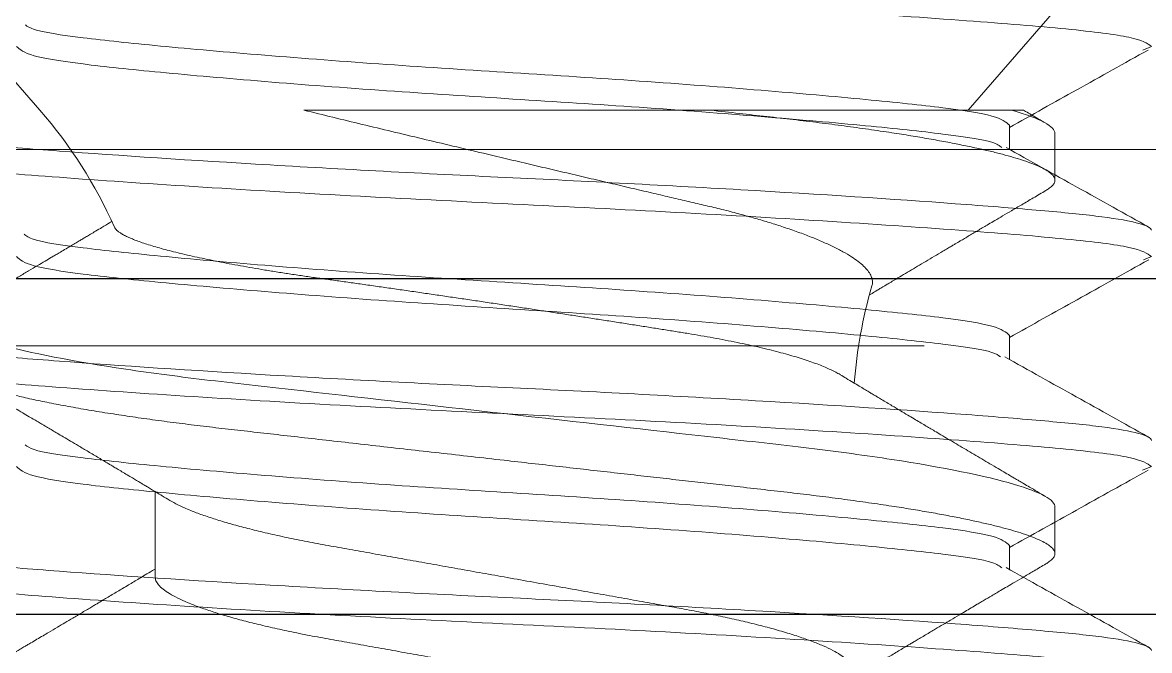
# Model space of a CAD drawing. Extents: x -82 to 113, y -82 to 93.
# Drawn here: x 23.0382 to 23.2059, y 71.4431 to 71.5365 of the extents above; entities that cross this region are included whole.
import ezdxf

# ---------------------------------------------------------------- set-up
doc = ezdxf.new("R2010")
doc.units = 0
doc.header["$MEASUREMENT"] = 0
doc.linetypes.add('HIDDEN', pattern=[0.375, 0.25, -0.125])
doc.linetypes.add('SLD-Solid', pattern=[0])
doc.layers.get('0').update_dxf_attribs({"linetype": 'CONTINUOUS'})
doc.layers.add('Ballons', color=7, linetype='CONTINUOUS')
doc.layers.add('VENT', color=5, linetype='CONTINUOUS')

# ---------------------------------------------------------------- blocks, each defined once
blk = doc.blocks.new('25218')
at = {"color": 7, "linetype": 'HIDDEN', "lineweight": 0}
for p, q in [((-0.1005000000000003, -0.1058338934643217), (0.1005000000000003, -0.1058338934643217)), ((0.4375, -0.1349999999999909), (-0.4375, -0.1349999999999909))]:
    blk.add_line(p, q, dxfattribs=at)
blk = doc.blocks.new('20254')
at = {"color": 7, "linetype": 'SLD-Solid', "lineweight": 15}
for p, q in [((0.1000000006247959, 0.06907132791545223), (0, 0.1559999962080667)), ((0.1694444442299883, 0.05192967135400295), (0.1567369922775583, 0.05192967135400295)), ((0.1000000006247959, -0.07558210228577877), (0.1000000006247959, -0.0307500003983705)), ((0, -0.1559999962080667), (0.1000000006247959, -0.06907132791546644)), ((0.1034722228050526, -0.08200000106232608), (0.1104166671655733, -0.08200000106232608)), ((0.1590277799808462, -0.08200000106232608), (0.1659722243413739, -0.08200000106232608))]:
    blk.add_line(p, q, dxfattribs=at)
for centre, radius, start, end in [((0.1458474334810731, 0.1218127645284284), 0.06988309104872054, 229.0000000000007, 245.9668277087416), ((0.1458474334810731, -0.1218127645284284), 0.06988309104872038, 94.3000504440741, 106.3713630174367)]:
    blk.add_arc(centre, radius, start, end, dxfattribs=at)
for points, knots in [([(0.1297200966707095, 0.08064214008177828), (0.1293911245597528, 0.0800818894969666), (0.1287752759079268, 0.07903307850097008), (0.1279139632269306, 0.07756756013097288), (0.127178537845829, 0.0763169740216938), (0.126567607966102, 0.07527869332658099), (0.1260529647987028, 0.07440446832411851), (0.1255958810670279, 0.07362834833416798), (0.1251589807165701, 0.07288681116268947), (0.1245960000082249, 0.07193165387934641), (0.12391841154475, 0.07078279723064895), (0.1231568584011313, 0.06949264064272143), (0.1224832366970645, 0.06835236111577103), (0.121966777815004, 0.06747875674493287), (0.1215576596033685, 0.06678707275601425), (0.1211729697101021, 0.06613695876437475), (0.1207274652480521, 0.06538448497647664), (0.1202625524729228, 0.0645997078025573), (0.1198353221894806, 0.06387899334139036), (0.1194696425938986, 0.06326244956458993), (0.1191321315306837, 0.06269367333236175), (0.118799720933815, 0.06213375412700373), (0.118418509042904, 0.06149197095717795), (0.1179593745960332, 0.06071946175980258), (0.1173950186076382, 0.05977078661983626), (0.1169204362822782, 0.05897351190756694), (0.1166337177274457, 0.05849268107519379), (0.1165724057414579, 0.05838986005868207)], [0, 0, 0, 0, 0.07541510873743948, 0.1411800316721316, 0.197308230007809, 0.2438103525372884, 0.2810075357948681, 0.3150593046724592, 0.3483590039890247, 0.3809071012733351, 0.4437497777795937, 0.5031716719473438, 0.5547967184642335, 0.5974705719695589, 0.6209638257915961, 0.6480731150332099, 0.6851520742337794, 0.7224627106306096, 0.7539457454996887, 0.7823980736803994, 0.8056647666077295, 0.8307118072439271, 0.857978252018066, 0.892306757470952, 0.9350212568127856, 0.9861049251090881, 1, 1, 1, 1]), ([(0.1312500006247959, 0.08199999999999363), (0.1322523448427617, 0.08199999999999363), (0.1334207363070874, 0.08000430731785002), (0.1358685964673612, 0.07169174763502895), (0.1371412378638084, 0.06538352633729971), (0.1389047226338533, 0.0538845431715913), (0.1394685053064038, 0.04972636773393901), (0.140521836254635, 0.0410537568056526), (0.141011943657837, 0.03654823249938488), (0.1426616169579518, 0.02193872575354305), (0.1438983840016448, 0.01098591681456185), (0.1463793950442209, -0.01098591697844142), (0.1476161620871252, -0.02193872591041668), (0.1492658353852789, -0.03654823263887863), (0.1497559427877206, -0.0410537569385383), (0.1508092737374014, -0.04972636785976192), (0.1513730564105771, -0.05388454329239778), (0.153136541182036, -0.0653835264387368), (0.1544091825787461, -0.0716917477177077), (0.1568570427380394, -0.08000430735916098), (0.158025434197981, -0.08200000001910723), (0.1590277784175242, -0.08200000000000784)], [0, 0, 0, 0, 0.125, 0.125, 0.2499999999999999, 0.2499999999999999, 0.3124999999999999, 0.3124999999999999, 0.3749999999999999, 0.3749999999999999, 0.5, 0.5, 0.625, 0.625, 0.6875, 0.6875, 0.75, 0.75, 0.875, 0.875, 1, 1, 1, 1]), ([(0.1381944446076488, 0.08200000106232608), (0.1383219586947249, 0.08198229965215376), (0.1385784998754929, 0.08194668679736594), (0.1389778171126039, 0.0816565365207822), (0.1393895281134689, 0.08118682310460201), (0.1398134558453847, 0.08051641237561569), (0.1402454623388607, 0.07965238834606225), (0.140684066966891, 0.0785963548702), (0.1411276682490055, 0.07735276135458946), (0.1415773789346133, 0.07591681640739978), (0.1420605407984468, 0.07418804217186903), (0.1425760234635973, 0.07212807562567036), (0.1431217155606248, 0.06970056095977384), (0.1436658536967599, 0.06703371708432826), (0.1442056377674135, 0.06414266984162964), (0.1447383308184698, 0.061044684060235), (0.1452534917385648, 0.05780799335161646), (0.1457492027878118, 0.05446223184257803), (0.1462241219311338, 0.0510355882650515), (0.1466838607089471, 0.04749451478828348), (0.1471285805863474, 0.04385773257926928), (0.1475538369273366, 0.04011903284028051), (0.1479886552646263, 0.03626089678292033), (0.1484404836742215, 0.03226154163412787), (0.1489152258260305, 0.02805661184659414), (0.1494122527399426, 0.0236550975590859), (0.1499300034666078, 0.01906991782816192), (0.1504585971611121, 0.01438868045494246), (0.1509954932370476, 0.00963394306661769), (0.1515379923073539, 0.004829523195709839), (0.1520570384929698, 0.0002329088207346786), (0.1525498526185913, -0.004131520223964458), (0.1530146098210992, -0.008247360783514068), (0.1534758325634584, -0.01233197023189803), (0.1539318265842837, -0.01637026089007065), (0.1543782996202836, -0.0203242353979789), (0.1548138578160092, -0.024181474006852), (0.1552372326291476, -0.02793099409491617), (0.1556498597288609, -0.03158496918946696), (0.1560754115211154, -0.03535442652619736), (0.1565114405616157, -0.03921277869791595), (0.156955432642377, -0.04315670140466921), (0.1574183322285805, -0.04698408662090969), (0.1578980880251351, -0.05070662010537319), (0.1583945365683945, -0.0543055851874783), (0.1588804327679156, -0.05759038117756177), (0.1593519792307632, -0.06056919516952064), (0.1598059854218334, -0.06325533928320226), (0.1602657421646612, -0.06579398664705138), (0.1607295762207741, -0.0681738990651155), (0.1611929533004144, -0.07037175122631822), (0.1616541134374998, -0.07238231238000026), (0.1621113587626866, -0.07420199869875432), (0.1625657923580945, -0.07583702696886974), (0.1630441203903175, -0.07737396540892405), (0.1635434819069346, -0.07876545567606286), (0.1640601105825112, -0.07996106053950314), (0.1645633904871815, -0.08088215965518941), (0.1650508515953035, -0.08153172898833816), (0.1655217975356322, -0.08191560177237989), (0.1659506597714824, -0.08203555309283672), (0.1663562027662593, -0.08193931110295694), (0.166755743002021, -0.08165522235239564), (0.1671379307158247, -0.08123174340930461), (0.1673906130298661, -0.0808123591170613), (0.1675028474928126, -0.080626080267308)], [0, 0, 0, 0, 0.0142273266916945, 0.02862346641462657, 0.04317440161802694, 0.05786505431888877, 0.07267936277322627, 0.08733311026409905, 0.1020729588628486, 0.1168814104620546, 0.1317405157692135, 0.1494697452246007, 0.1672133210563988, 0.1849396751583872, 0.2026174635389274, 0.2202158305119359, 0.2377047593041075, 0.2542703753385422, 0.2706861045319809, 0.2869294627526904, 0.302979413013895, 0.3188294889984375, 0.334770316758597, 0.3509148791299152, 0.3672430299628101, 0.3845217080944535, 0.4019512973362723, 0.4195035764312256, 0.4371490401265677, 0.4548571877327087, 0.4725968473976839, 0.4877708833535756, 0.5029251894350552, 0.5180401891429314, 0.53309661301301, 0.5480756697444048, 0.5626943396307099, 0.5772042483159273, 0.5915895880873402, 0.6058354173539041, 0.6225929034856973, 0.6391851660567348, 0.6559633492424147, 0.6729568979511094, 0.6901418897282127, 0.7074925838846341, 0.7224434931693255, 0.7374775749745714, 0.7525761919760812, 0.7677202441961513, 0.782890183566657, 0.7977954663376507, 0.8126880325579282, 0.827549271387087, 0.8423607965084797, 0.8599031323143308, 0.8773201538542766, 0.8945837653278262, 0.9116674143108509, 0.9285463343576723, 0.9451976790539607, 0.9594250049211643, 0.9738211446440964, 0.9883720798474968, 1, 1, 1, 1]), ([(0.1580598140795431, 0.04973158966309654), (0.1578349106663524, 0.05010483772041141), (0.1574283701884127, 0.05077952932005303), (0.1568799390152762, 0.05169158506591032), (0.1564352471511086, 0.05243189494473199), (0.1560704755856221, 0.05303975529717775), (0.1557604292484172, 0.05355681655422018), (0.1554712700174008, 0.05403932739369566), (0.15516130044184, 0.05455690773830213), (0.1547948423240939, 0.05516923015134978), (0.1543655284080003, 0.05588718841390516), (0.1539127077327009, 0.05664516148971188), (0.1534863441959686, 0.0573594673293627), (0.1531331916451961, 0.05795158518976962), (0.1528308277678576, 0.05845880880214338), (0.152522499926711, 0.05897630738577675), (0.1521521202243861, 0.05959829232419622), (0.1515689721121376, 0.06057827941246785), (0.15081987885101, 0.06183854647805731), (0.1499879925290628, 0.06324001402147417), (0.1492518264395954, 0.06448161024475496), (0.1486265033101972, 0.0655372205321072), (0.1480904784349235, 0.06644276854785858), (0.147630551101237, 0.06722024192865206), (0.1472026917833844, 0.06794385560347393), (0.1468189949650025, 0.06859312268090889), (0.1464401141777643, 0.0692344944131662), (0.1460472264959733, 0.06989983771428854), (0.1455655349506699, 0.07071594859921504), (0.1449945505383567, 0.0716838818697596), (0.1442671209654947, 0.07291778633519641), (0.1433665490270783, 0.07444656569241204), (0.1422762166754552, 0.0762992360938739), (0.1410463851498349, 0.0783908481013782), (0.140180702261361, 0.07986501642386656), (0.1397244558911623, 0.08064195675056851)], [0, 0, 0, 0, 0.03637471181218409, 0.06575174878480071, 0.0888319860300369, 0.1084595669995503, 0.1249247103977125, 0.1391554081491831, 0.1554340131191393, 0.1752871195244207, 0.1987210097255802, 0.2252575059784266, 0.2489890851215295, 0.2681636540436123, 0.2828092082136914, 0.2982791229072436, 0.3184447661580208, 0.3432344098590859, 0.3934654708627606, 0.4408186902418298, 0.4792718001201926, 0.5139493661937665, 0.5432308231025295, 0.5671099397725312, 0.5893520555413982, 0.6133992948081963, 0.6300602018156047, 0.6515308164311729, 0.6778973731507675, 0.7091642824780336, 0.7453363261722683, 0.7974579109714071, 0.8572653095808181, 0.924773626379862, 1, 1, 1, 1]), ([(0.1852758921770885, 0.08064254341046251), (0.1849378091174003, 0.08006677798512385), (0.1842988718428487, 0.07897864895559792), (0.1833954891595724, 0.07744161176034936), (0.1826033089548389, 0.07609462993848126), (0.1819223101434702, 0.07493740805738014), (0.1813524961499837, 0.0739696902885072), (0.1809193656941446, 0.07323442783805945), (0.1806067047333073, 0.07270387542681078), (0.1803853317211548, 0.07232829651209727), (0.1802099175507053, 0.07203075003951653), (0.1800377291010165, 0.07173874072167052), (0.1798383415331841, 0.07140063926173923), (0.1795718916802613, 0.07094892626608384), (0.179193562963448, 0.07030775981705517), (0.1787257969616149, 0.06951538223566445), (0.1782049675117037, 0.06863362561662711), (0.1776031015246673, 0.06761527345668128), (0.1769613493564677, 0.06653026979182641), (0.1762505320721885, 0.0653295418780857), (0.1756633578929083, 0.06433855156659263), (0.175148881679192, 0.06347092079316496), (0.1747171923409709, 0.06274334727534381), (0.1742901460312538, 0.06202405778951459), (0.173901346940994, 0.0613696106423447), (0.1735746577527593, 0.06082001024581984), (0.1732727743374483, 0.06031238353436663), (0.1729412612450787, 0.05975519264923435), (0.1725358498307159, 0.05907421465624907), (0.1720786658393791, 0.05830686859262357), (0.1716103183435678, 0.05752146520681833), (0.1711301568130708, 0.0567169339340694), (0.170649468763969, 0.05591226128326809), (0.1701633028764462, 0.0550992476825769), (0.1696690943568342, 0.05427355906350328), (0.1691192376904169, 0.05335598808197517), (0.1686409112966487, 0.05255851016558211), (0.1683447591311307, 0.05206583906425521), (0.1682629066292094, 0.05192967135400295)], [0, 0, 0, 0, 0.06002702882316004, 0.1134440342300686, 0.1602622926768739, 0.2004902323610279, 0.2341359816777943, 0.2612057049158014, 0.2771957962261815, 0.2894913436298165, 0.3003939151548717, 0.3082426667430428, 0.3199629211095896, 0.335678077477724, 0.3553860871090372, 0.3868838646764904, 0.4183889383499568, 0.4474379428333324, 0.4932109369159211, 0.5316975585341849, 0.5728636699870435, 0.5967475785313846, 0.6223668505205073, 0.6489091731792264, 0.6719398376082364, 0.6907907012871138, 0.7063791061632447, 0.725027103830633, 0.7490701916167135, 0.7776175277984567, 0.8053155013071946, 0.8312658711766304, 0.8618336211385921, 0.8895668393854231, 0.9164134308950829, 0.948329809753282, 0.9857190497369426, 1, 1, 1, 1]), ([(0.1393517481133841, -0.05004361480855835), (0.1393454424798435, -0.05003384123178023), (0.1392181768933938, -0.0498365827052254), (0.1389668289209496, -0.04936771089025171), (0.1385984219337217, -0.04863063332817319), (0.1382253051324511, -0.047788127036128), (0.1378493810122734, -0.04685389219741865), (0.1374703487682964, -0.04582165025391305), (0.1370915997364079, -0.04469978019305643), (0.1367171112975925, -0.0434999590043077), (0.1363484294077182, -0.04222938435327706), (0.1359852499544232, -0.04088969653052743), (0.1356249967413845, -0.03947110224713413), (0.1352656851966998, -0.03796459265448959), (0.1349088996752954, -0.03637392882642132), (0.1345545045328649, -0.03469608150162173), (0.1342057549397282, -0.03294472305408647), (0.1338681324197566, -0.03114812297276615), (0.13354260163851, -0.02931690358309424), (0.133229063722581, -0.02745280079290069), (0.1329214357429436, -0.02553238772608779), (0.1326073345855647, -0.02354719735629374), (0.1322833847860352, -0.02150478117717114), (0.1319521175557981, -0.01940236895173086), (0.1316156693035495, -0.01725754238063359), (0.1312772480660769, -0.01508882959355162), (0.1309383329097997, -0.01290571290476805), (0.1305988919650716, -0.01070766097265619), (0.1302571816816283, -0.008482925641189354), (0.1299114201347749, -0.006219333084317213), (0.1295629939138223, -0.003925259674517179), (0.1292117234697798, -0.001598936296090869), (0.128860691734161, 0.0007397136603799481), (0.1285129634180606, 0.00307039146507293), (0.1281699512641765, 0.005383386080424657), (0.1278313929190347, 0.00768013455413552), (0.1274954918448898, 0.009972731556089798), (0.1271604056189801, 0.0122738002042837), (0.1268275779111363, 0.01457352180581495), (0.1264968714669479, 0.01687290171300049), (0.1261713056142568, 0.01915077303533508), (0.1258557258171322, 0.02137228884522813), (0.1255513146675753, 0.02352903568412046), (0.1252569410580691, 0.02562390367580747), (0.1249708974445554, 0.02768249745857077), (0.1246828846504258, 0.02971518768347892), (0.1243856934564889, 0.03171306230974835), (0.1240817097741811, 0.03367609866347721), (0.1237728513802239, 0.03558690313487034), (0.1234611486485946, 0.03743463242345513), (0.1231479133813593, 0.03921262435537187), (0.1228330986443851, 0.04092283512676431), (0.1225160251010777, 0.04256891971915877), (0.1221950606663853, 0.04415876572380739), (0.1218714864355235, 0.04568415112059654), (0.1215451336248563, 0.04714419506811396), (0.1212188282697895, 0.04852504732362206), (0.1208946644050499, 0.04981781039822408), (0.1205739567105937, 0.0510181155222682), (0.1202564781954152, 0.05212805569392742), (0.1199412965970339, 0.0531502887096309), (0.1196266692825247, 0.05408924359906564), (0.1193139518723285, 0.05493817242746957), (0.1190029823910237, 0.05569506781847622), (0.1186965806537401, 0.05635120125110404), (0.1184073925142286, 0.05688216295546056), (0.1181356476444293, 0.05730007836530149), (0.1178806129527317, 0.05761621925999805), (0.1176300645888659, 0.05785547258896884), (0.1174677653143732, 0.05794367584579163), (0.1173865556071618, 0.05798781011986875)], [0, 0, 0, 0, 0.0007474890056223631, 0.015086450240868, 0.02952332560527159, 0.04396020499549642, 0.05870531600681252, 0.07345043298280583, 0.08830191226709598, 0.1031534002159215, 0.1176191469412861, 0.1320848627471924, 0.1466516883984392, 0.1612185023728217, 0.176106005294731, 0.1909935188629312, 0.2059928039844297, 0.2209920538359756, 0.2353606372405652, 0.249729199012504, 0.264197833465628, 0.2786665986850296, 0.2934405807978145, 0.3082145627686045, 0.3230921194055573, 0.3379696957280786, 0.3525410686207429, 0.3671124586522902, 0.3817823301393444, 0.3964522017163161, 0.411431960724553, 0.426411717587928, 0.4414983854820675, 0.4565850473165589, 0.4713601749308125, 0.4861352924119343, 0.5010134987434167, 0.515891705991267, 0.5310965507417701, 0.5463013817713628, 0.5616198617353634, 0.5769383129191928, 0.5916373018352247, 0.6063362639014399, 0.6211377640960183, 0.6359395452773703, 0.6510485502039218, 0.6661575685229705, 0.6813691974761303, 0.6965808462507536, 0.711611505515881, 0.7266421856159833, 0.7417731346083415, 0.7569041093500831, 0.7723503703231444, 0.7877966271798263, 0.8033515883610727, 0.8189065533785133, 0.8342469109256921, 0.8495872454703787, 0.865034437504525, 0.8804816318007251, 0.8962669660172482, 0.9120523021787409, 0.9279550760285669, 0.9438578414866796, 0.9578419637555662, 0.9718464554681542, 0.9859128075856639, 1, 1, 1, 1]), ([(0.1694444442299883, 0.05192967135400295), (0.1696355049489426, 0.05190467757090289), (0.1700209534948698, 0.05185425476602745), (0.1706300272237442, 0.05144268663342189), (0.1712640444487903, 0.05077424604156988), (0.1719208814511148, 0.04981949242532835), (0.1725951268727357, 0.04858451269350894), (0.173268542892842, 0.04710057021635805), (0.1739351552130728, 0.04539440515576132), (0.1745896900253285, 0.04349424392081858), (0.1752403615026878, 0.04138120154591718), (0.1758824044618308, 0.03907299286461807), (0.1765236922489208, 0.03654053815466796), (0.1771589854596058, 0.03379485188703768), (0.1777820878889926, 0.03085161619442545), (0.1783792766147769, 0.0277907706706344), (0.1789457556683374, 0.02460555131264641), (0.179538294992831, 0.02128463962912974), (0.1801457979803871, 0.0178768526380253), (0.1807649363267103, 0.01440465707581495), (0.1813903691741388, 0.01089692331919423), (0.1820299782115171, 0.007309777552350738), (0.1826792076765003, 0.003668561196732867), (0.183346538183514, -7.404641628738773e-05), (0.184026980814707, -0.003890273622815243), (0.184714824101377, -0.007747911313472855), (0.1853911689465662, -0.01154123480255009), (0.186050758960441, -0.01524026291612302), (0.1866884770175332, -0.01881756618713837), (0.1872893731134155, -0.02218503354566792), (0.1878508871142586, -0.02534334124248971), (0.188387577610186, -0.02831987317372864), (0.1889545203385126, -0.0311895569412286), (0.1895440536019777, -0.03395423361963879), (0.1901680081536625, -0.03664392036581887), (0.1908228567732237, -0.03922278924984823), (0.1915048178257734, -0.04165292499777706), (0.1921958285012124, -0.04386029811240633), (0.1928902721490715, -0.04582752477489294), (0.1935818298594327, -0.04752583399231014), (0.1941927819275051, -0.04883037008680446), (0.1945675763151371, -0.04945711484356252), (0.1947179264352314, -0.04970853576276113)], [0, 0, 0, 0, 0.02473292910449929, 0.04989655441543454, 0.07543303355334482, 0.101278384095272, 0.1273633357201433, 0.1536143346654671, 0.1784492225809355, 0.2032980870663506, 0.2280951205425666, 0.2527753601063641, 0.2772757796087423, 0.3029969470998646, 0.3283811241883215, 0.3533668668578572, 0.3779877618233849, 0.4029119378916262, 0.4282428067387747, 0.4524449632789538, 0.4768993867603424, 0.5015466718581336, 0.5263242980794907, 0.5511676553925129, 0.5775145493752353, 0.6037830836012196, 0.6298963449504796, 0.6557802781094414, 0.6813649356316013, 0.7065855082683622, 0.7299790957904372, 0.7532189581418498, 0.7768347122713841, 0.8007987879986412, 0.8250592328230275, 0.8510502868100189, 0.8772393602887656, 0.9035510051037711, 0.9299075332723359, 0.9562303766319684, 0.9824416577542631, 0.9999999999999999, 0.9999999999999999, 0.9999999999999999, 0.9999999999999999]), ([(0.1580584115957464, 0.04972908719200575), (0.1582737420291167, 0.04935140813906003), (0.1587146677269615, 0.04857804602123394), (0.1593797940523487, 0.04709715159293637), (0.1600462298766843, 0.04539530025208194), (0.1607008110610835, 0.04349400453592978), (0.1613514703146777, 0.04138126532157571), (0.1619935159065875, 0.03907297591258896), (0.1626348052741022, 0.03654054334667478), (0.1632700889687086, 0.03379484979866731), (0.1638932012938312, 0.03085161701400807), (0.164490386812318, 0.0277907704337963), (0.1650568691001411, 0.02460555186182489), (0.1656493983918921, 0.02128463868068309), (0.1662569114057746, 0.01787685320535104), (0.1668760463917707, 0.01440465687655035), (0.1675014831446759, 0.0108969240466763), (0.1681410796718339, 0.007309775833775234), (0.1687903288518129, 0.003668562946060661), (0.1694576461934574, -7.404726623860824e-05), (0.1701380948836402, -0.003890272862506094), (0.1708259274585515, -0.007747912428257564), (0.171502282162507, -0.01154123420417363), (0.1721618700983569, -0.01524026295074066), (0.1727995869772698, -0.01881756661663303), (0.173400489798972, -0.0221850331970046), (0.1739620046371257, -0.02534334078315226), (0.1744986857803354, -0.02831987412459114), (0.1750656383334572, -0.03118955595931538), (0.175655168583539, -0.03395423565416422), (0.1762791253471079, -0.03664391252679877), (0.1769339676127544, -0.03922281973132158), (0.1776159249807847, -0.04165281164797818), (0.1783069568590179, -0.04386072327658042), (0.1790013191848416, -0.04582593623369746), (0.1796931802250441, -0.0475317430430664), (0.1803639159263355, -0.04893901938295642), (0.181008754004381, -0.0500577214892246), (0.1816242006855688, -0.05090465581299952), (0.182218684086763, -0.05149752475477953), (0.1827905589507424, -0.0518627237482292), (0.1831534008239757, -0.05190747790867078), (0.1833333329510296, -0.05192967135401716)], [0, 0, 0, 0, 0.02505584867891059, 0.05130611307910812, 0.07614030607451208, 0.1009884752487758, 0.1257848148641553, 0.1504643638351977, 0.174964097776475, 0.2006845404253397, 0.2260680122197782, 0.251053055748091, 0.2756732617814208, 0.3005967356089319, 0.3259269006336026, 0.3501283799585577, 0.3745821191658879, 0.3992287093138348, 0.4240056528787289, 0.4488483096781127, 0.4751944664324114, 0.5014622602955443, 0.5275747962230203, 0.5534580051079462, 0.5790419467302833, 0.6042618185892289, 0.62765475152114, 0.6508939588668434, 0.6745090570579969, 0.6984724622319137, 0.7227322282100761, 0.7487225497019652, 0.7749108903683596, 0.80122179894127, 0.8275775896118314, 0.8538996964160155, 0.8801102441045523, 0.9046532579107494, 0.9289687653811822, 0.9529995464034463, 0.9766926250471866, 1, 1, 1, 1]), ([(0.1000000006247959, 0.02978026305919457), (0.1003503552583993, 0.0283433858786708), (0.1010513193578291, 0.02546858639767891), (0.1021065655926918, 0.02109772841829738), (0.1031728947090471, 0.01665644883654238), (0.1042488040186242, 0.01215211293529705), (0.1053312229049936, 0.007601510558700397), (0.1063055872267498, 0.003491000836490343), (0.1071712079859779, -0.0001693821585462274), (0.1079318645380383, -0.003391649008577247), (0.1086866213910795, -0.006593927922509124), (0.1094403938869419, -0.00979658542017603), (0.1101893397865936, -0.01298290880477282), (0.1109337439713443, -0.01615380808007671), (0.1116652980415509, -0.01927374370259827), (0.1123531872003127, -0.02221046856902831), (0.1129954626313179, -0.0249565794889719), (0.1135961766104856, -0.02752321188748397), (0.114177619403641, -0.0300263100484699), (0.1147656365037193, -0.03247306670290584), (0.1153767611561776, -0.03483804712870153), (0.1160055658190302, -0.03712374887268766), (0.1166465700684398, -0.03929984475708181), (0.1173235036396107, -0.04144217360514801), (0.1180336173137491, -0.04351905135723655), (0.1187749351963419, -0.04550419009261475), (0.1195265281644993, -0.04733374170724858), (0.1202858284025936, -0.04899329734787727), (0.1210498857029663, -0.05047141661206922), (0.1217911333306674, -0.05171697490703764), (0.122507187699, -0.05273882841544264), (0.1231964548053242, -0.05355077044906409), (0.123880209934228, -0.05417844003490302), (0.1245552577451079, -0.05461409181630472), (0.125219307741439, -0.05483467330198266), (0.1257434336720564, -0.05487956207763034), (0.1260480898422713, -0.05477339085911126), (0.1261428875782684, -0.05474035430142976)], [0, 0, 0, 0, 0.03634199537078407, 0.07271042427709853, 0.1090504019431831, 0.1464629635461039, 0.1839071678966147, 0.2213175437304313, 0.2481505807056142, 0.2749834378449649, 0.3020277667992575, 0.3290718898486841, 0.3568136921642327, 0.3845552459445501, 0.4125524590021369, 0.4405494251019264, 0.4651518196006915, 0.4897540597887385, 0.5145560848455039, 0.5393564733723176, 0.5648638941019984, 0.5903714182946809, 0.6161510960349825, 0.6419309004195315, 0.670790429782141, 0.6996738889954929, 0.7285334892481208, 0.7583006645800137, 0.7880940864834055, 0.817860929938715, 0.8456344642945224, 0.8734297109522154, 0.9012027230194515, 0.9298185722739705, 0.958458946396088, 0.9870739600319648, 1, 1, 1, 1]), ([(0.1000000006247959, -0.03074999999999761), (0.1000000006247959, -0.0254773578241867), (0.1000000006247959, -0.02018366202376853), (0.1000000006247959, -0.009555473970536354), (0.1000000006247959, -0.004160092971588369), (0.1000000006247959, 0.006229280066207821), (0.1000000006247959, 0.01125483073685984), (0.1000000006247959, 0.02096092427548513), (0.100000000624803, 0.02556224563542742), (0.100000000624803, 0.02978026220678487)], [0, 0, 0, 0, 0.25, 0.25, 0.5, 0.5, 0.75, 0.75, 1, 1, 1, 1]), ([(0.1000000006247959, -0.0307500003983705), (0.1001612397500651, -0.03217820704711016), (0.1004816497049745, -0.03501630001717615), (0.1009448402168402, -0.03911429658255372), (0.1013911351605188, -0.04308181367244401), (0.101855884622573, -0.04692934241931823), (0.1023377920588473, -0.05067143144867714), (0.1028365338543864, -0.05428882727073869), (0.1033240430706215, -0.05758510460931632), (0.1037964214613112, -0.06056919458463028), (0.1042504276893439, -0.06325533957318896), (0.1047101896047096, -0.06579398634092115), (0.1051740164763402, -0.06817389932062667), (0.1056373984372811, -0.07037175116002459), (0.1060985597479984, -0.0723823122998084), (0.1065558024287867, -0.0742019987336704), (0.107010235244374, -0.07583702702238782), (0.1074885657681932, -0.0773739653885741), (0.1079879290171064, -0.07876545561533987), (0.1085045543562444, -0.07996106055564667), (0.1090078321865064, -0.08088215967202927), (0.1094952946200678, -0.08153172902852646), (0.1099662440420062, -0.08191560161539257), (0.1103951015838902, -0.08203555359328618), (0.1108006464901194, -0.08193930953137851), (0.1112001901224033, -0.08165522834509886), (0.1115824864316295, -0.08123160057319012), (0.1118352827259059, -0.0808120192303079), (0.1119476306255862, -0.08062554860678972)], [0, 0, 0, 0, 0.04144417790118176, 0.08235673041863309, 0.122850998627637, 0.1637897689899629, 0.2052574885828219, 0.2471953356913864, 0.2895398420800943, 0.3258520824856529, 0.3623663318765685, 0.3990373240585997, 0.4358186623255622, 0.4726628797895074, 0.5088643074756641, 0.5450348468055665, 0.5811293004093798, 0.6171030133626947, 0.6597092226848525, 0.7020110698136948, 0.7439403205469544, 0.7854324873897536, 0.8264274162834151, 0.86686961461537, 0.9014244442807062, 0.9363892841518602, 0.971730082741304, 1, 1, 1, 1]), ([(0.1393507122920141, -0.05004423355141796), (0.1395287680242063, -0.0503397627379627), (0.1399169589566256, -0.05098406522162691), (0.1404837191683299, -0.05192688840347159), (0.1410206477105618, -0.05282114550395534), (0.1414876483336585, -0.05359987075411254), (0.141868977420458, -0.05423634600451521), (0.142165598157689, -0.05473180383903298), (0.1424115803366419, -0.05514289471243217), (0.1426900988982993, -0.05560855811073395), (0.1430612241894806, -0.05622948793018168), (0.1434975944299168, -0.05696017114503604), (0.144058304405192, -0.0578999032658345), (0.1446800389102094, -0.05894306884491129), (0.1453313510898511, -0.0600371847145027), (0.1459045483646122, -0.0610010252843125), (0.1464142438442835, -0.06185881618004885), (0.1468749857625795, -0.06263480380597741), (0.147308322839649, -0.06336508199909474), (0.1477715397956914, -0.06414620073890376), (0.1485564407934845, -0.06547065745353109), (0.1496501504751961, -0.06731853239057273), (0.1510283559567398, -0.06965092405802409), (0.1521926895032593, -0.0716243587008023), (0.1531267516600323, -0.07320915883222767), (0.1537732969396544, -0.07430687457375029), (0.1542333860894161, -0.07508843883042005), (0.154520988651754, -0.07557715273573251), (0.1546855633562174, -0.07585685027108013), (0.1548898853293963, -0.07620414295890043), (0.1551802796663324, -0.07669783017114185), (0.1555895476909939, -0.07739380838454224), (0.1561189689394098, -0.07829447644429877), (0.1567685605114093, -0.07940004075953766), (0.1572414801921127, -0.08020547212218787), (0.1574980047362757, -0.08064236007923853)], [0, 0, 0, 0, 0.02909944423615004, 0.06344159916627468, 0.09276509602197586, 0.1170578684520786, 0.1400128369490443, 0.15533512205005, 0.1657559329959331, 0.1804102419307907, 0.2010927252285072, 0.22675912329625, 0.2521795245738837, 0.2933717614333171, 0.3291648762970882, 0.3595548393889525, 0.3879374711644724, 0.4133070383989073, 0.4356586834120639, 0.4595470231663227, 0.4898868623637179, 0.5654878687803642, 0.6406196336025242, 0.7183458617393688, 0.7587131868544497, 0.7957487237013982, 0.8257789385657008, 0.8351937170833222, 0.8435680875556216, 0.8531466851328328, 0.8691734501057151, 0.891867122147281, 0.9212321276003136, 0.9572741558738346, 1, 1, 1, 1]), ([(0.1675018895872142, -0.08064254341046251), (0.1678399724139581, -0.08006677784810279), (0.1684789092482788, -0.07897864855958403), (0.1693822944432526, -0.07744161374044722), (0.1701744655951245, -0.07609462659247868), (0.1708554746463022, -0.07493741163744971), (0.171425277689238, -0.07396968652048486), (0.1718584191573242, -0.07323443145735098), (0.172171070780621, -0.07270387264370015), (0.1723924503616487, -0.07232829760015136), (0.1725678652295599, -0.07203075153938698), (0.1727400468618825, -0.07173873910271311), (0.1729394359158434, -0.07140063851871048), (0.1732058909214516, -0.0709489276609645), (0.1735842184374548, -0.07030776050460474), (0.1740519799133295, -0.0695153811534226), (0.174572808861555, -0.06863362423601416), (0.1751746821598203, -0.06761527639844189), (0.1758164264302451, -0.06653026806345963), (0.1765272461691936, -0.06532954250610601), (0.1771144175343338, -0.06433854962098451), (0.1776289006854057, -0.06347092205480465), (0.1780605897493146, -0.06274334837604556), (0.1784876310437653, -0.06202405681987955), (0.1788764293991676, -0.06136960923434742), (0.179203124197727, -0.06082001126445391), (0.1795050078940079, -0.06031238472141354), (0.1798365143138199, -0.05975518986564055), (0.180241933344881, -0.05907421640542054), (0.1806991162075988, -0.05830686967279064), (0.1811674583395018, -0.05752146399889568), (0.1816476202990245, -0.05671693389237475), (0.1821283095855506, -0.05591226289574536), (0.1826144684926092, -0.05509924511990505), (0.1831086832557531, -0.05427355931949762), (0.1836585461182665, -0.05335599114162903), (0.1841368636067671, -0.05255850696208597), (0.184433020829978, -0.05206583889882666), (0.1845148751350862, -0.05192967135401716)], [0, 0, 0, 0, 0.06002702877748529, 0.1134440341437487, 0.16026222294029, 0.2004902322418464, 0.234135911856221, 0.2612057047741771, 0.2771957263545407, 0.2894913434782206, 0.30039391499498, 0.308242596828897, 0.3199628511865259, 0.3356780773075687, 0.355386086923886, 0.3868837946598184, 0.4183888683093125, 0.4474379426414617, 0.4932108667793357, 0.5316974883683149, 0.57286359978985, 0.5967475783561437, 0.6223668503257725, 0.6489091028604904, 0.6719397672719764, 0.6907907011039451, 0.7063791059682148, 0.7250270334073632, 0.7490701914213912, 0.7776175275814127, 0.8053154307365838, 0.8312658005862739, 0.8618335505249765, 0.8895666982736844, 0.9164133602907252, 0.9483298097086746, 0.9857189790099318, 1, 1, 1, 1]), ([(0.1119466773032656, -0.08064195675056851), (0.1123163182875828, -0.08001246563024722), (0.1130192316151835, -0.07881541844973583), (0.1140199729960401, -0.07711291340299908), (0.1149121840112528, -0.07559613507790175), (0.1156959061378728, -0.07426478284955351), (0.1163680495067467, -0.07312372757243679), (0.1169298778615939, -0.07217050188205576), (0.1174015689933299, -0.07137061363850705), (0.1178301207406776, -0.07064419759980467), (0.1182417952089452, -0.0699466822683803), (0.1186586032135608, -0.06924080385790887), (0.1190572503768621, -0.06856597045093338), (0.1194172727548235, -0.06795681268772569), (0.1197108465685375, -0.06746027008595945), (0.1199708777290027, -0.06702059883858169), (0.1202496965394744, -0.06654929655695696), (0.1205923348626285, -0.06597033767674532), (0.1210922992085131, -0.06512595468245763), (0.1217312486274267, -0.06404764184895839), (0.1224786500103932, -0.06278762199487176), (0.1232159003926938, -0.0615460806130983), (0.1239306908433733, -0.06034371351989876), (0.1246153130547754, -0.059193404620558), (0.1251400803109419, -0.05831272116570574), (0.1255029076637229, -0.05770427669834532), (0.1257095613272057, -0.05735787290794292), (0.1258880341321742, -0.05705881739953611), (0.1260383213683056, -0.05680706464924867), (0.1261656485736751, -0.05659382793996315), (0.1263047472411927, -0.05636093984080048), (0.1265131288727304, -0.05601212789342469), (0.1268357861858931, -0.05547235790373861), (0.1271758117047739, -0.05490382971903784), (0.1274060184466634, -0.05451948731423784), (0.1274852570711005, -0.05438719421449889)], [0, 0, 0, 0, 0.07178933445519071, 0.1365153814342566, 0.1941899487774064, 0.2448229216157807, 0.28842340167523, 0.3244077123935885, 0.3536222626799751, 0.3797324867014755, 0.4073390605406949, 0.433263184962572, 0.4603383769039052, 0.4844084012396216, 0.5028405364570584, 0.5170582330605918, 0.5346378804127241, 0.5566935786080205, 0.5832208438433201, 0.6311441277882707, 0.6799531548836973, 0.7272794498613878, 0.7731255589840774, 0.817494049550967, 0.8589070812498913, 0.8739360569545017, 0.8871576621816888, 0.8985729551308723, 0.908183244935438, 0.9159893855206297, 0.9229944635782874, 0.934855952230817, 0.9559466612725571, 0.9848365606757578, 1, 1, 1, 1]), ([(0.1000000006247959, -0.07732941835062945), (0.1000000006247959, -0.07733241955527603), (0.1000000006247959, -0.07737039370111631), (0.1000000006247959, -0.07722219482758419), (0.1000000006247959, -0.07688473916816463), (0.1000000006247888, -0.07635441202403115), (0.1000000006247888, -0.07583948717913813), (0.1000000006247888, -0.07558210228577877)], [0, 0, 0, 0, 0.02274905973986161, 0.2878431212195107, 0.525181220363061, 0.7626621007379525, 0.9999999999999999, 0.9999999999999999, 0.9999999999999999, 0.9999999999999999]), ([(0.09999709077074215, -0.07733113249749124), (0.100055906933072, -0.0774311631341078), (0.1002831316856145, -0.07781761195614934), (0.1007068891033995, -0.07853865351192724), (0.1012966139977181, -0.07954241379935922), (0.1017178181171801, -0.0802597830503089), (0.1019425562701599, -0.08064254341046251)], [0, 0, 0, 0, 0.0906397324783737, 0.3501688985970159, 0.6532753723647275, 1, 1, 1, 1])]:
    blk.add_open_spline(points, degree=3, knots=knots, dxfattribs=at)
blk.add_open_spline([(0.1000000006247461, -0.07558210130977727), (0.101251823128564, -0.07991557430565877), (0.1024487245012722, -0.08199999999948204), (0.1034722228466194, -0.08200000000000784)], degree=3, dxfattribs=at)
blk = doc.blocks.new('25342')
at = {"color": 7, "linetype": 'Continuous', "lineweight": 15}
for p, q in [((2.371093778922337, 0.09499999921857238), (2.370556838458448, 0.0936880352078262)), ((2.402343684587422, 0.09499999921857238), (2.401862036818123, 0.09382292114960933)), ((2.433593736917487, 0.09499999921857238), (2.43306867631636, 0.09371691904082269)), ((2.359375394294112, 0.07385881635998715), (2.355794128998532, 0.07385881635998715)), ((2.390625299959204, 0.07385881635998715), (2.387044914653451, 0.07385881635998715)), ((2.421874765629376, 0.07385881635998715), (2.418294526988596, 0.07385881635998715))]:
    blk.add_line(p, q, dxfattribs=at)
for points, knots in [([(2.355000671497955, -0.09385599410087764), (2.354695460184253, -0.09336876890118617), (2.353942653602836, -0.09216702335475446), (2.352866076608173, -0.08302817717112276), (2.351638855977001, -0.06809622334746734), (2.350260632090105, -0.04805322328057571), (2.348881384324557, -0.02472878030843617), (2.34765628807299, 4.108039419747911e-07), (2.346431120597202, 0.02472710794292965), (2.345052093968235, 0.04805930179658446), (2.343673062108941, 0.06807401003261049), (2.342447909881543, 0.08310786603927767), (2.341222757393226, 0.09306972165580163), (2.340308714181056, 0.09434913985489857), (2.339843726592271, 0.09499999921857238)], [0, 0, 0, 0, 0.05749851342338539, 0.1418206251996576, 0.226142761119197, 0.3134564995098845, 0.4007702643719334, 0.4850923752024763, 0.5694144860330995, 0.6567282508951484, 0.7440420167853128, 0.8283641270901917, 0.9126862388664639, 1, 1, 1, 1]), ([(2.359375003291397, -0.09499999999999886), (2.358677218936108, -0.09499999999999886), (2.357981537474679, -0.09235066122673175), (2.357053596244356, -0.08526154170728972), (2.356777910830367, -0.08245736538135162), (2.356185412172096, -0.07577926219825315), (2.355868284418889, -0.07188132684937187), (2.354876324236159, -0.0586803776116156), (2.354160463451102, -0.04782255738852115), (2.352783542111865, -0.02438231777251332), (2.352126321913651, -0.01187500000001052), (2.350998684669143, 0.0118749999999892), (2.35034146447093, 0.02438231777251332), (2.3489645431317, 0.04782255738852115), (2.348248682346643, 0.0586803776116156), (2.347256722163905, 0.07188132684937898), (2.346939594410699, 0.07577926219825315), (2.346347095752428, 0.08245736538135162), (2.346071410338446, 0.08526154170728972), (2.345143469108116, 0.09235066122673885), (2.344447787646686, 0.09499999999999886), (2.343750003291397, 0.09499999999999886)], [0, 0, 0, 0, 0.1250000000000001, 0.1250000000000001, 0.1875000000000001, 0.1875000000000001, 0.2500000000000002, 0.2500000000000002, 0.3750000000000002, 0.3750000000000002, 0.5000000000000002, 0.5000000000000002, 0.6250000000000003, 0.6250000000000003, 0.7500000000000003, 0.7500000000000003, 0.8125000000000002, 0.8125000000000002, 0.8750000000000002, 0.8750000000000002, 1, 1, 1, 1]), ([(2.356066779182186, 0.07337037616915154), (2.354090807036613, 0.07690987042941089), (2.350136839347073, 0.08399248339726029), (2.346188790645044, 0.09107811263103827), (2.344213756109319, 0.09462274024336637)], [0, 0, 0, 0, 0.4997441306369479, 1, 1, 1, 1]), ([(2.370556398463535, 0.09449303340841908), (2.368581980073401, 0.090948876485065), (2.364748320029591, 0.0840673093086508), (2.360909294980367, 0.07719280249219196), (2.359047451415869, 0.07385881635998715)], [0, 0, 0, 0, 0.5150217722937639, 0.9999999999999999, 0.9999999999999999, 0.9999999999999999, 0.9999999999999999]), ([(2.38617533803221, -0.09367222289048982), (2.385895822013531, -0.09321457538941047), (2.385169146260395, -0.09202479977626865), (2.384116108342177, -0.08301186044633369), (2.382888977735526, -0.06810076180503444), (2.381510416117315, -0.04805199636175672), (2.380131553576533, -0.02472908847892086), (2.378906137280111, 4.896060730175122e-07), (2.377680993257776, 0.02472708029036852), (2.376302199358584, 0.04805931290359666), (2.374923084634759, 0.06807400750025039), (2.373698027506329, 0.08310786898981348), (2.372472573102762, 0.09306971896214833), (2.371558686632717, 0.09434913907777087), (2.371093778922337, 0.09499999921857238)], [0, 0, 0, 0, 0.05296276282415153, 0.1376906974578896, 0.2224186048752234, 0.3101525651123712, 0.3978864966846379, 0.4826144303680957, 0.5673423383137041, 0.6550762698859708, 0.7428102301231184, 0.8275381375404524, 0.9122660721741904, 0.9999999999999999, 0.9999999999999999, 0.9999999999999999, 0.9999999999999999]), ([(2.390625003291397, -0.09499999999999886), (2.389927218936108, -0.09499999999999886), (2.389231537474679, -0.09235066122673175), (2.388303596244356, -0.08526154170728972), (2.388027910830367, -0.08245736538135162), (2.387435412172096, -0.07577926219825315), (2.387118284418889, -0.07188132684937187), (2.386126324236159, -0.0586803776116156), (2.385410463451095, -0.04782255738852115), (2.384033542111865, -0.02438231777251332), (2.383376321913651, -0.01187500000001052), (2.382248684669143, 0.0118749999999892), (2.38159146447093, 0.02438231777251332), (2.3802145431317, 0.04782255738852115), (2.379498682346643, 0.0586803776116156), (2.378506722163905, 0.07188132684937898), (2.378189594410699, 0.07577926219825315), (2.377597095752435, 0.08245736538135162), (2.377321410338439, 0.08526154170728972), (2.376393469108116, 0.09235066122673885), (2.375697787646686, 0.09499999999999886), (2.375000003291397, 0.09499999999999886)], [0, 0, 0, 0, 0.1250000000000001, 0.1250000000000001, 0.1875000000000001, 0.1875000000000001, 0.2500000000000002, 0.2500000000000002, 0.3750000000000003, 0.3750000000000003, 0.5000000000000003, 0.5000000000000003, 0.6250000000000004, 0.6250000000000004, 0.7500000000000004, 0.7500000000000004, 0.8125000000000004, 0.8125000000000004, 0.8750000000000004, 0.8750000000000004, 1, 1, 1, 1]), ([(2.387414657048822, 0.07319657359360576), (2.385436636147794, 0.07673826264232986), (2.381478196616612, 0.08382593392546056), (2.37752679721256, 0.0909198231158257), (2.375549900778168, 0.09446891618701869)], [0, 0, 0, 0, 0.4996971370772266, 1, 1, 1, 1]), ([(2.401862476813044, 0.09459361807978439), (2.399884480185371, 0.09104356996022034), (2.396033211159477, 0.08413142957937936), (2.392174430050765, 0.077220378688871), (2.390297503745934, 0.07385881635998715)], [0, 0, 0, 0, 0.513596067784011, 1, 1, 1, 1]), ([(2.417508402736637, -0.09387490471575433), (2.417200544006384, -0.0933846991849947), (2.416445044615919, -0.09218171241446527), (2.415365943870505, -0.08302979256312426), (2.41413907429358, -0.06809576678801932), (2.412760519084003, -0.04805335061958971), (2.411381361870035, -0.02472874808216829), (2.410156236571666, 4.02141601796302e-07), (2.408931097701775, 0.02472711098067748), (2.407551982798985, 0.04805929605961978), (2.40617327364491, 0.06807401770716126), (2.404947801493165, 0.08310786259361436), (2.403722732704829, 0.09306972229339294), (2.402808678015042, 0.09434914006988038), (2.402343684587422, 0.09499999921857238)], [0, 0, 0, 0, 0.05796280919515725, 0.1422433821510433, 0.2265239536362607, 0.3137947069552011, 0.4010654592465322, 0.4853460312571548, 0.5696266032678576, 0.6568973555591888, 0.7441680813921989, 0.8284486784794588, 0.9127292514353448, 1, 1, 1, 1]), ([(2.421875003291397, -0.09499999999999886), (2.421177218936108, -0.09499999999999886), (2.420481537474679, -0.09235066122673175), (2.419553596244356, -0.08526154170728972), (2.419277910830367, -0.08245736538135162), (2.418685412172096, -0.07577926219825315), (2.418368284418889, -0.07188132684937187), (2.417376324236159, -0.0586803776116156), (2.416660463451102, -0.04782255738852115), (2.415283542111865, -0.02438231777250621), (2.414626321913651, -0.01187500000001052), (2.413498684669143, 0.0118749999999892), (2.41284146447093, 0.02438231777251332), (2.4114645431317, 0.04782255738852115), (2.410748682346636, 0.0586803776116156), (2.409756722163912, 0.07188132684937898), (2.409439594410699, 0.07577926219825315), (2.408847095752435, 0.08245736538135162), (2.408571410338446, 0.08526154170728972), (2.407643469108116, 0.09235066122673885), (2.406947787646686, 0.09499999999999886), (2.406250003291397, 0.09499999999999886)], [0, 0, 0, 0, 0.1250000000000003, 0.1250000000000003, 0.1875000000000004, 0.1875000000000004, 0.2500000000000005, 0.2500000000000005, 0.3750000000000004, 0.3750000000000004, 0.5000000000000003, 0.5000000000000003, 0.6250000000000002, 0.6250000000000002, 0.7500000000000002, 0.7500000000000002, 0.8125000000000001, 0.8125000000000001, 0.875, 0.875, 1, 1, 1, 1]), ([(2.418571283791479, 0.07336281375651765), (2.416593733910219, 0.07690499364314007), (2.412636312040497, 0.0839935127660425), (2.408685557295435, 0.09108336209324364), (2.406709020825353, 0.09463036682193149)], [0, 0, 0, 0, 0.4997066136399427, 1, 1, 1, 1]), ([(2.433068236321446, 0.09451511565332282), (2.431094434018, 0.09097211507975089), (2.42725666445768, 0.08408326925680853), (2.42341373575033, 0.07720131462501456), (2.421547262746053, 0.07385881635998715)], [0, 0, 0, 0, 0.5143097500842178, 1, 1, 1, 1]), ([(2.44866898943355, -0.09365637390691006), (2.448391597929323, -0.09320133180452217), (2.447666940182629, -0.09201257951924191), (2.446616392246348, -0.08301038821684159), (2.445388780039657, -0.06810117896312562), (2.444010670607938, -0.04805187411930945), (2.442631370073798, -0.02472912888413958), (2.441406366672886, 5.082750504925571e-07), (2.440180876942328, 0.02472707208485048), (2.438802173236496, 0.04805931444943212), (2.437423054634252, 0.0680740073203907), (2.436197924877931, 0.08310786675103543), (2.434972766502192, 0.09306972147047787), (2.434058724096168, 0.09434913979240633), (2.433593736917487, 0.09499999921857238)], [0, 0, 0, 0, 0.05256949787252151, 0.1373325905553591, 0.2220957075077266, 0.3098660721699821, 0.3976364634420368, 0.4823995551741992, 0.5671626726550604, 0.6549330362838233, 0.7427034285893702, 0.8274665197931195, 0.9122296124759571, 1, 1, 1, 1]), ([(2.374313808390944, -0.07255503808800512), (2.374082813304028, -0.07224564495147234), (2.373405217975019, -0.07133807870433628), (2.372398178320211, -0.06451163784149827), (2.371169743978925, -0.05295220313357163), (2.369791925444439, -0.03735643637480024), (2.368412692935202, -0.01922784981967851), (2.367187515598033, 5.234919342456124e-07), (2.365962268137771, 0.01922571856799493), (2.364583253518489, 0.0373641806941194), (2.363204639422925, 0.05292388971037099), (2.361979071171376, 0.06461322610439169), (2.360754038032368, 0.07235776451356912), (2.359840223187895, 0.07335217511403158), (2.359375394294112, 0.07385800053607738)], [0, 0, 0, 0, 0.04422675484212499, 0.1297336791775561, 0.2152406488409686, 0.3037924913574434, 0.3923443885368574, 0.4778513142232029, 0.5633582399096297, 0.6519101370890439, 0.7404619796055186, 0.825968949268931, 0.9114758736043621, 1, 1, 1, 1]), ([(2.405661979587528, -0.07274166009879934), (2.405397636411827, -0.07239999137838282), (2.404686337034164, -0.07148062303245695), (2.403647538674171, -0.06453062533309151), (2.402419987531957, -0.05294691003643948), (2.401041930694142, -0.03735787622932207), (2.399662738900737, -0.01922747997562624), (2.398437635554984, 4.334138807848831e-07), (2.397212050496236, 0.01922573133381178), (2.395833442974407, 0.03736418861055313), (2.394454420233778, 0.05292387536794507), (2.393229197071243, 0.06461324977354366), (2.39200400612701, 0.07235803899702375), (2.391090169910754, 0.07335247373371345), (2.390625299959204, 0.07385834428210813)], [0, 0, 0, 0, 0.05025194382700782, 0.1352188354255482, 0.2201856868060601, 0.3081782217670953, 0.39617081104581, 0.481137661356876, 0.5661045542978784, 0.6540970978157045, 0.7420896785376329, 0.8270565299181446, 0.9120233788868288, 1, 1, 1, 1]), ([(2.43681097975162, -0.07254970314964027), (2.43658093250658, -0.07224126027406186), (2.435904285588741, -0.0713340252361121), (2.43489808056232, -0.06451107019054803), (2.433669968568886, -0.05295235180172853), (2.432291747497537, -0.03735640680412899), (2.430912921172066, -0.01922784696830604), (2.429687403837953, 5.190461891402265e-07), (2.42846224089233, 0.01922571793490846), (2.427083225924136, 0.03736418470811742), (2.425704526233005, 0.05292387202164406), (2.424479290297477, 0.06461327893759261), (2.423253761181826, 0.07235841405256593), (2.422339954907365, 0.07335288335881529), (2.421875058959323, 0.07385881635998715)], [0, 0, 0, 0, 0.04405210575475073, 0.1295721736530937, 0.2150922439789678, 0.3036577441620245, 0.3922232068987429, 0.4777433190556263, 0.5632633883051728, 0.6518288971007289, 0.7403943512249433, 0.8259144215508173, 0.9114345323565793, 1, 1, 1, 1]), ([(2.371093778922337, -0.07385881635998004), (2.370628804647545, -0.07335288426134667), (2.369714844871645, -0.07235841722830116), (2.368489595558692, -0.06461327623575386), (2.367264346932437, -0.05292386905759372), (2.365885411261942, -0.03736418346220916), (2.36450648221637, -0.01922574354010465), (2.363281215131273, -4.279778167415316e-07), (2.362056033300092, 0.01922748593265311), (2.360676839591164, 0.03735784895772554), (2.359298871160497, 0.05294701383690636), (2.35807097902461, 0.0645302632493241), (2.357033104988318, 0.07147780543819238), (2.356322418072814, 0.07239693478757658), (2.356058712608707, 0.07273798430793477)], [0, 0, 0, 0, 0.08800210810677554, 0.1729781438782496, 0.257954182061812, 0.3459562767353094, 0.4339583799665184, 0.5189344170805194, 0.6039104541946011, 0.69191255742581, 0.7799146063334665, 0.8648906871514932, 0.9498667229229673, 1, 1, 1, 1]), ([(2.402343684587422, -0.07385881635998004), (2.401878766594805, -0.07335288409339569), (2.400964917214431, -0.07235841647615615), (2.399739704487686, -0.06461327236063852), (2.398514147593453, -0.05292387687274669), (2.397135536663797, -0.03736418399390118), (2.395756497744699, -0.01922571843342524), (2.394531341014059, -5.177900987973771e-07), (2.393305821970372, 0.01922784235296149), (2.391926996317537, 0.03735642467206901), (2.390548774327307, 0.0529522861741043), (2.389320665235317, 0.06451130573767472), (2.388314101507035, 0.07133569695638897), (2.387637037312224, 0.07224306504098621), (2.387406590475344, 0.07255189854094368)], [0, 0, 0, 0, 0.08855884600467087, 0.1740725199549267, 0.259586239236742, 0.3481450717231362, 0.4367039588767847, 0.5222176341780616, 0.6077313523836302, 0.6962901934818846, 0.7848490720236774, 0.8703627484012827, 0.9558764223515386, 1, 1, 1, 1]), ([(2.43359344358754, -0.07385817011744678), (2.433128645745747, -0.07335232229156219), (2.432214921302908, -0.07235789959570127), (2.430989491072417, -0.06461324290305015), (2.429764338495595, -0.05292387772915674), (2.428385297646287, -0.03736418832330912), (2.427006689370863, -0.01922573010180173), (2.425781124818506, -4.384096072840293e-07), (2.424555940037656, 0.0192274956708971), (2.423177064960548, 0.03735779897620972), (2.421798696564899, 0.05294723311275362), (2.420571201891704, 0.0645294451664995), (2.419534411004882, 0.07147126091607703), (2.418825362290114, 0.07238984923935021), (2.418563217218001, 0.07272946398969538)], [0, 0, 0, 0, 0.08800755883616063, 0.173009963541836, 0.2580123280126731, 0.3460416864710524, 0.4340710077097792, 0.5190734137583968, 0.604075777159422, 0.6921050983981488, 0.780134456856528, 0.8651368213273651, 0.9501392260330405, 1, 1, 1, 1])]:
    blk.add_open_spline(points, degree=3, knots=knots, dxfattribs=at)
blk = doc.blocks.new('3204-1_Sash_Component')
blk.add_line((0.06176448530898215, 0.3250000000000539), (0.06176448530886847, 2.828724919317883))
blk = doc.blocks.new('3205_Sash_Yoke_Assembly')
at = {"xscale": -1, "rotation": 270}
blk.add_blockref('3204-1_Sash_Component', (-2.601761474882306, -2.176540323288464), dxfattribs=at)
blk = doc.blocks.new('3200_Meeting_Stile_Assembly')
blk.add_blockref('3205_Sash_Yoke_Assembly', (-1.014875000000017, 2.240000082920659))

msp = doc.modelspace()

# ---------------------------------------------------------------- linework, layer by layer
at = {"layer": 'Ballons', "linetype": 'Continuous'}
msp.add_lwpolyline([(23.54736297607713, 72.90611137787435), (23.54736297607713, 71.89842610336188), (23.45986297607713, 71.89842610336188), (23.45986297607713, 71.44842610336188), (22.75986297607713, 71.44842610336188), (22.75986297607713, 71.89842610336188), (22.67236297607713, 71.89842610336188), (22.67236297607713, 72.90611136856529)], dxfattribs=at)

# ---------------------------------------------------------------- block references
at = {"layer": 'Ballons', "xscale": -1, "rotation": 270}
msp.add_blockref('25342', (23.11115993464854, 69.09932329835306), dxfattribs=at)
at = {"layer": 'Ballons'}
msp.add_blockref('25218', (23.1098298591607, 71.62340961388705), dxfattribs=at)
at = {"layer": 'Ballons', "xscale": -0.9997500000000001, "yscale": 0.9997500000000001, "zscale": 0.9997500000000001, "rotation": 90}
msp.add_blockref('20254', (23.1098298591607, 71.62340961388705), dxfattribs=at)
at = {"layer": 'VENT', "xscale": -1, "rotation": 180}
msp.add_blockref('3200_Meeting_Stile_Assembly', (25.55656821522366, 71.62362920543643), dxfattribs=at)

doc.saveas('drawing.dxf')
